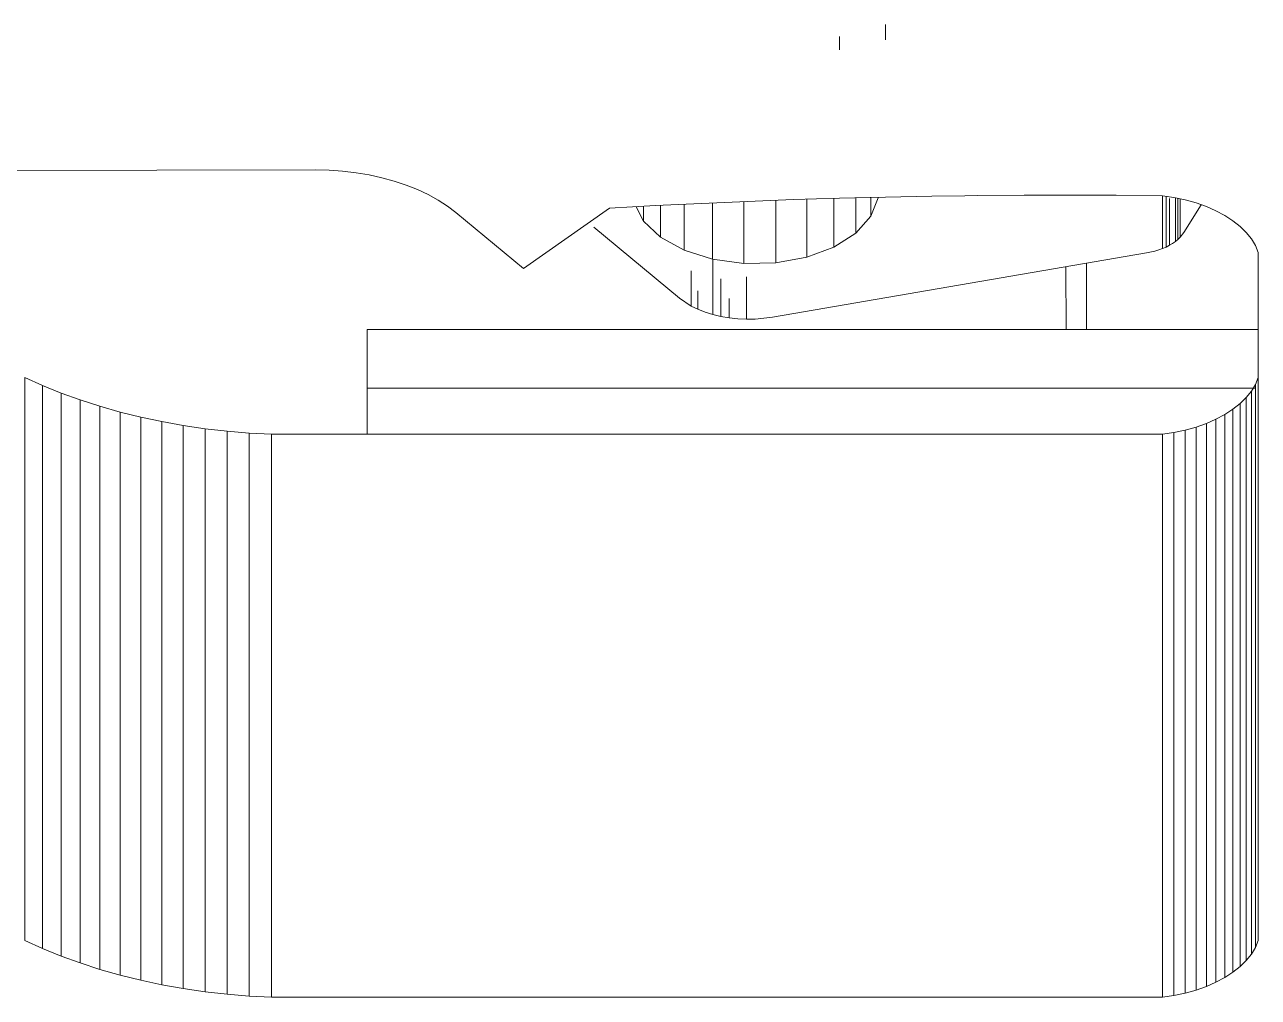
# Model space of a CAD drawing. Header units: inches. Extents: x -827 to 154, y -802 to 207.
# Drawn here: x -510.89 to -508.696, y -207.91 to -206.182 of the extents above; entities that cross this region are included whole.
import ezdxf

# ---------------------------------------------------------------- set-up
doc = ezdxf.new("R2010")
doc.units = ezdxf.units.IN
doc.header["$MEASUREMENT"] = 0
doc.layers.add('Layer0', color=7, linetype='Continuous', lineweight=9)
doc.layers.add('Miter_Saw_Station_skp', color=8, linetype='Continuous', lineweight=9)

# ---------------------------------------------------------------- blocks, each defined once
blk = doc.blocks.new('Miter_Saw_Station_skp_157-402597-Level 1')
at = {"layer": 'Layer0'}
for p, q in [((4.6654, 6.626), (4.6654, 6.7146)), ((4.6654, 6.626), (4.6654, 6.7146)), ((2.9613, 6.626), (4.6654, 6.626)), ((4.6654, 6.626), (2.9613, 6.626)), ((4.6654, 6.5138), (4.6654, 6.626)), ((4.6654, 6.5138), (4.6654, 6.626)), ((4.6654, 6.5138), (2.9558, 6.5138)), ((4.6654, 6.5138), (2.9558, 6.5138))]:
    blk.add_line(p, q, dxfattribs=at)
blk = doc.blocks.new('Miter_Saw_Station_skp_155-402595-Level 1')
blk.add_blockref('Miter_Saw_Station_skp_157-402597-Level 1', (3.4646, 0))
blk = doc.blocks.new('Miter_Saw_Station_skp_151-402591-Level 1')
at = {"layer": 'Layer0'}
for p, q in [((0.9072, 2.1429), (1.6248, 2.2663)), ((0.9072, 2.1429), (1.6248, 2.2663)), ((1.6248, 2.2663), (1.6578, 2.2698)), ((1.6248, 2.2663), (1.6578, 2.2698)), ((1.6578, 2.2698), (1.6745, 2.2701)), ((1.6578, 2.2698), (1.6745, 2.2701)), ((1.6745, 2.1888), (1.6745, 2.2701)), ((1.6745, 2.2701), (1.6745, 2.1888)), ((1.6745, 2.2701), (1.6912, 2.2693)), ((1.6745, 2.2701), (1.6912, 2.2693)), ((1.6912, 2.2693), (1.7077, 2.2675)), ((1.6912, 2.2693), (1.7077, 2.2675)), ((1.7077, 2.2305), (1.7077, 2.2675)), ((1.7077, 2.2675), (1.7077, 2.2305)), ((1.7077, 2.2675), (1.7238, 2.2648)), ((1.7077, 2.2675), (1.7238, 2.2648)), ((1.7238, 2.1927), (1.7238, 2.2648)), ((1.7238, 2.2648), (1.7238, 2.1927)), ((1.7238, 2.2648), (1.7394, 2.2611)), ((1.7238, 2.2648), (1.7394, 2.2611)), ((1.7394, 2.1547), (1.7394, 2.2611)), ((1.7394, 2.2611), (1.7394, 2.1547)), ((1.7394, 2.2611), (1.7542, 2.2564)), ((1.7394, 2.2611), (1.7542, 2.2564)), ((1.7542, 2.2564), (1.7681, 2.2509)), ((1.7542, 2.2564), (1.7681, 2.2509)), ((1.7681, 2.2154), (1.7681, 2.2509)), ((1.7681, 2.2509), (1.7681, 2.2154)), ((1.7681, 2.2509), (1.781, 2.2446)), ((1.7681, 2.2509), (1.781, 2.2446)), ((1.781, 2.1774), (1.781, 2.2446)), ((1.781, 2.2446), (1.8032, 2.2297)), ((1.781, 2.1774), (1.781, 2.2446)), ((1.8032, 2.2297), (1.781, 2.2446)), ((1.8032, 2.2297), (1.9678, 2.0936)), ((1.9678, 2.0936), (1.8032, 2.2297)), ((1.5593, 2.1509), (1.6183, 2.1616)), ((1.6183, 2.1616), (1.5593, 2.1509)), ((1.6183, 2.1616), (1.6799, 2.1629)), ((1.6799, 2.1629), (1.6183, 2.1616)), ((1.6183, 2.042), (1.6183, 2.1616)), ((1.6183, 2.1616), (1.6183, 2.042)), ((1.6799, 2.1629), (1.74, 2.1547)), ((1.6799, 2.1629), (1.6799, 2.0443)), ((1.74, 2.1547), (1.6799, 2.1629)), ((1.6799, 2.0443), (1.6799, 2.1629)), ((1.74, 2.1547), (1.7945, 2.1376)), ((1.7945, 2.1376), (1.74, 2.1547)), ((1.74, 2.0469), (1.74, 2.1547)), ((1.74, 2.1547), (1.74, 2.0469)), ((0.8635, 2.1282), (0.8699, 2.1315)), ((0.8635, 2.1282), (0.8699, 2.1315)), ((0.8699, 2.1315), (0.8767, 2.1344)), ((0.8699, 2.1315), (0.8767, 2.1344)), ((0.8699, 2.0342), (0.8699, 2.1315)), ((0.8699, 2.1315), (0.8699, 2.0342)), ((0.8767, 2.1344), (0.8839, 2.1371)), ((0.8767, 2.1344), (0.8839, 2.1371)), ((0.8767, 2.0331), (0.8767, 2.1344)), ((0.8767, 2.1344), (0.8767, 2.0331)), ((0.8839, 2.1371), (0.8914, 2.1394)), ((0.8839, 2.1371), (0.8914, 2.1394)), ((0.8914, 2.1394), (0.9072, 2.1429)), ((0.8914, 2.1394), (0.9072, 2.1429)), ((1.465, 2.1048), (1.507, 2.1315)), ((1.465, 2.1048), (1.507, 2.1315)), ((1.507, 2.1315), (1.5593, 2.1509)), ((1.5593, 2.1509), (1.507, 2.1315)), ((1.507, 2.0383), (1.507, 2.1315)), ((1.507, 2.0383), (1.507, 2.1315)), ((1.5593, 2.0399), (1.5593, 2.1509)), ((1.5593, 2.1509), (1.5593, 2.0399)), ((1.7945, 2.1376), (1.8396, 2.1128)), ((1.8396, 2.1128), (1.7945, 2.1376)), ((1.7945, 2.0494), (1.7945, 2.1376)), ((1.7945, 2.1376), (1.7945, 2.0494)), ((0.8428, 2.1126), (0.8357, 2.1036)), ((0.8357, 2.1036), (0.8428, 2.1126)), ((0.8472, 2.1169), (0.8428, 2.1126)), ((0.8428, 2.1126), (0.8472, 2.1169)), ((0.8428, 2.1126), (0.8428, 2.039)), ((0.8428, 2.039), (0.8428, 2.1126)), ((0.8521, 2.1209), (0.8472, 2.1169)), ((0.8472, 2.1169), (0.8521, 2.1209)), ((0.8472, 2.1169), (0.8472, 2.0381)), ((0.8472, 2.0381), (0.8472, 2.1169)), ((0.8576, 2.1247), (0.8521, 2.1209)), ((0.8521, 2.1209), (0.8576, 2.1247)), ((0.8521, 2.037), (0.8521, 2.1209)), ((0.8521, 2.1209), (0.8521, 2.037)), ((0.8635, 2.1282), (0.8576, 2.1247)), ((0.8576, 2.1247), (0.8635, 2.1282)), ((0.8635, 2.1282), (0.8635, 2.0383)), ((0.8635, 2.1282), (0.8635, 2.0383)), ((1.8396, 2.1128), (1.8723, 2.0819)), ((1.8396, 2.1128), (1.8396, 2.0516)), ((1.8396, 2.1128), (1.8723, 2.0819)), ((1.8396, 2.1128), (1.8396, 2.0516)), ((0.8357, 2.1036), (0.8023, 2.0504)), ((0.8357, 2.1036), (0.8023, 2.0504)), ((1.465, 2.1048), (1.4361, 2.0726)), ((1.4361, 2.0726), (1.465, 2.1048)), ((1.465, 2.0372), (1.465, 2.1048)), ((1.465, 2.1048), (1.465, 2.0372)), ((1.4223, 2.0371), (1.4361, 2.0726)), ((1.4223, 2.0371), (1.4361, 2.0726)), ((1.4361, 2.0726), (1.4361, 2.0364)), ((1.4361, 2.0364), (1.4361, 2.0726)), ((1.8723, 2.0819), (1.8867, 2.0542)), ((1.8723, 2.0819), (1.8867, 2.0542)), ((1.8723, 2.0819), (1.8723, 2.0534)), ((1.8723, 2.0534), (1.8723, 2.0819)), ((1.4962, 1.7277), (1.4962, 1.7538)), ((1.4962, 1.7538), (1.4962, 1.7277)), ((1.4078, 1.7052), (1.4078, 1.7345)), ((1.4078, 1.7345), (1.4078, 1.7052))]:
    blk.add_line(p, q, dxfattribs=at)
blk = doc.blocks.new('Miter_Saw_Station_skp_147-402587-Level 1')
at = {"layer": 'Layer0'}
for p, q in [((0.7926, 3.5491), (0.8123, 3.5561)), ((0.8123, 3.5561), (0.7926, 3.5491)), ((0.8123, 3.5561), (0.8331, 3.5619)), ((0.8331, 3.5619), (0.8123, 3.5561)), ((0.8123, 3.5561), (0.8123, 2.4767)), ((0.8123, 2.4767), (0.8123, 3.5561)), ((0.8331, 3.5619), (0.8547, 3.5665)), ((0.8547, 3.5665), (0.8331, 3.5619)), ((0.8331, 2.4825), (0.8331, 3.5619)), ((0.8331, 3.5619), (0.8331, 2.4825)), ((0.877, 3.5699), (0.8547, 3.5665)), ((0.877, 3.5699), (0.8547, 3.5665)), ((0.8547, 2.4871), (0.8547, 3.5665)), ((0.8547, 3.5665), (0.8547, 2.4871)), ((2.5856, 3.5699), (0.877, 3.5699)), ((0.877, 3.5699), (0.877, 2.4905)), ((2.5856, 3.5699), (0.877, 3.5699)), ((0.877, 2.4905), (0.877, 3.5699)), ((2.6285, 3.5676), (2.5856, 3.5699)), ((2.6285, 3.5676), (2.5856, 3.5699)), ((2.5856, 2.4905), (2.5856, 3.5699)), ((2.5856, 3.5699), (2.5856, 2.4905)), ((2.6711, 3.5641), (2.6285, 3.5676)), ((2.6285, 3.5676), (2.6285, 2.4882)), ((2.6711, 3.5641), (2.6285, 3.5676)), ((2.6285, 2.4882), (2.6285, 3.5676)), ((2.7133, 3.5592), (2.6711, 3.5641)), ((2.6711, 3.5641), (2.6711, 2.4847)), ((2.7133, 3.5592), (2.6711, 3.5641)), ((2.6711, 2.4847), (2.6711, 3.5641)), ((2.7133, 3.5592), (2.7551, 3.5531)), ((2.7551, 3.5531), (2.7133, 3.5592)), ((2.7133, 2.4798), (2.7133, 3.5592)), ((2.7133, 3.5592), (2.7133, 2.4798)), ((2.7551, 3.5531), (2.7963, 3.5457)), ((2.7963, 3.5457), (2.7551, 3.5531)), ((2.7551, 2.4737), (2.7551, 3.5531)), ((2.7551, 3.5531), (2.7551, 2.4737)), ((0.7417, 3.5218), (0.7571, 3.5319)), ((0.7417, 3.5218), (0.7571, 3.5319)), ((0.7571, 3.5319), (0.7741, 3.541)), ((0.7571, 3.5319), (0.7741, 3.541)), ((0.7571, 3.5319), (0.7571, 2.4525)), ((0.7571, 2.4525), (0.7571, 3.5319)), ((0.7741, 3.541), (0.7926, 3.5491)), ((0.7926, 3.5491), (0.7741, 3.541)), ((0.7741, 2.4616), (0.7741, 3.541)), ((0.7741, 2.4616), (0.7741, 3.541)), ((0.7926, 2.4697), (0.7926, 3.5491)), ((0.7926, 3.5491), (0.7926, 2.4697)), ((2.7963, 3.5457), (2.8368, 3.5371)), ((2.7963, 3.5457), (2.7963, 2.4663)), ((2.8368, 3.5371), (2.7963, 3.5457)), ((2.7963, 2.4663), (2.7963, 3.5457)), ((2.8368, 3.5371), (2.8765, 3.5273)), ((2.8765, 3.5273), (2.8368, 3.5371)), ((2.8368, 2.4577), (2.8368, 3.5371)), ((2.8368, 3.5371), (2.8368, 2.4577)), ((2.8765, 3.5273), (2.9153, 3.5163)), ((2.8765, 3.5273), (2.8765, 2.4479)), ((2.9153, 3.5163), (2.8765, 3.5273)), ((2.8765, 2.4479), (2.8765, 3.5273)), ((0.7162, 3.4992), (0.728, 3.5109)), ((0.7162, 3.4992), (0.728, 3.5109)), ((0.728, 3.5109), (0.7417, 3.5218)), ((0.728, 3.5109), (0.7417, 3.5218)), ((0.728, 2.4315), (0.728, 3.5109)), ((0.728, 3.5109), (0.728, 2.4315)), ((0.7417, 2.4424), (0.7417, 3.5218)), ((0.7417, 3.5218), (0.7417, 2.4424)), ((2.9153, 3.5163), (2.953, 3.5041)), ((2.953, 3.5041), (2.9153, 3.5163)), ((2.9153, 2.4369), (2.9153, 3.5163)), ((2.9153, 3.5163), (2.9153, 2.4369)), ((2.953, 3.5041), (2.9897, 3.4908)), ((2.953, 3.5041), (2.953, 2.4247)), ((2.9897, 3.4908), (2.953, 3.5041)), ((2.953, 2.4247), (2.953, 3.5041)), ((0.6985, 3.4742), (0.7063, 3.487)), ((0.6985, 3.4742), (0.7063, 3.487)), ((0.7063, 3.487), (0.7162, 3.4992)), ((0.7063, 3.487), (0.7162, 3.4992)), ((0.7063, 2.4076), (0.7063, 3.487)), ((0.7063, 3.487), (0.7063, 2.4076)), ((0.7162, 3.4992), (0.7162, 2.4199)), ((0.7162, 2.4199), (0.7162, 3.4992)), ((2.9897, 3.4908), (3.0252, 3.4764)), ((3.0252, 3.4764), (2.9897, 3.4908)), ((2.9897, 2.4114), (2.9897, 3.4908)), ((2.9897, 3.4908), (2.9897, 2.4114)), ((0.6929, 3.461), (0.6985, 3.4742)), ((0.6929, 3.461), (0.6985, 3.4742)), ((0.6929, 3.461), (0.6929, 2.142)), ((0.6929, 2.142), (0.6929, 3.461)), ((0.6985, 2.3948), (0.6985, 3.4742)), ((0.6985, 3.4742), (0.6985, 2.3948)), ((3.0252, 3.4764), (3.0594, 3.461)), ((3.0594, 3.461), (3.0252, 3.4764)), ((3.0252, 2.397), (3.0252, 3.4764)), ((3.0252, 3.4764), (3.0252, 2.397)), ((3.0594, 3.461), (3.0594, 2.3816)), ((0.8331, 2.4825), (0.8547, 2.4871)), ((0.8331, 2.4825), (0.8547, 2.4871)), ((0.877, 2.4905), (0.8547, 2.4871)), ((0.8547, 2.4871), (0.877, 2.4905)), ((2.5856, 2.4905), (0.877, 2.4905)), ((0.877, 2.4905), (2.5856, 2.4905)), ((2.6285, 2.4882), (2.5856, 2.4905)), ((2.5856, 2.4905), (2.6285, 2.4882)), ((2.6711, 2.4847), (2.6285, 2.4882)), ((2.6285, 2.4882), (2.6711, 2.4847)), ((0.7571, 2.4525), (0.7741, 2.4616)), ((0.7741, 2.4616), (0.7571, 2.4525)), ((0.7741, 2.4616), (0.7926, 2.4697)), ((0.7741, 2.4616), (0.7926, 2.4697)), ((0.7926, 2.4697), (0.8123, 2.4767)), ((0.7926, 2.4697), (0.8123, 2.4767)), ((0.8123, 2.4767), (0.8331, 2.4825)), ((0.8123, 2.4767), (0.8331, 2.4825)), ((2.7133, 2.4798), (2.6711, 2.4847)), ((2.6711, 2.4847), (2.7133, 2.4798)), ((2.7133, 2.4798), (2.7551, 2.4737)), ((2.7133, 2.4798), (2.7551, 2.4737)), ((2.7551, 2.4737), (2.7963, 2.4663)), ((2.7551, 2.4737), (2.7963, 2.4663)), ((2.7963, 2.4663), (2.8368, 2.4577)), ((2.7963, 2.4663), (2.8368, 2.4577)), ((0.728, 2.4315), (0.7417, 2.4424)), ((0.7417, 2.4424), (0.728, 2.4315)), ((0.7417, 2.4424), (0.7571, 2.4525)), ((0.7571, 2.4525), (0.7417, 2.4424)), ((2.8368, 2.4577), (2.8765, 2.4479)), ((2.8368, 2.4577), (2.8765, 2.4479)), ((2.8765, 2.4479), (2.9153, 2.4369)), ((2.8765, 2.4479), (2.9153, 2.4369)), ((0.7063, 2.4076), (0.7162, 2.4199)), ((0.7162, 2.4199), (0.7063, 2.4076)), ((0.7162, 2.4199), (0.728, 2.4315)), ((0.728, 2.4315), (0.7162, 2.4199)), ((2.9153, 2.4369), (2.953, 2.4247)), ((2.9153, 2.4369), (2.953, 2.4247)), ((2.953, 2.4247), (2.9897, 2.4114)), ((2.953, 2.4247), (2.9897, 2.4114)), ((0.6929, 2.3816), (0.6985, 2.3948)), ((0.6985, 2.3948), (0.6929, 2.3816)), ((0.6985, 2.3948), (0.7063, 2.4076)), ((0.7063, 2.4076), (0.6985, 2.3948)), ((2.9897, 2.4114), (3.0252, 2.397)), ((2.9897, 2.4114), (3.0252, 2.397)), ((3.0252, 2.397), (3.0594, 2.3816)), ((3.0252, 2.397), (3.0594, 2.3816)), ((1.9374, 2.0569), (2.1024, 2.1728)), ((1.9374, 2.0569), (2.1024, 2.1728)), ((2.2323, 2.0654), (2.1024, 2.1728)), ((2.2323, 2.0654), (2.1024, 2.1728)), ((0.6929, 2.142), (0.6985, 2.1288)), ((0.6985, 2.1288), (0.6929, 2.142)), ((0.6985, 2.1288), (0.7063, 2.116)), ((0.7063, 2.116), (0.6985, 2.1288)), ((0.7063, 2.116), (0.7162, 2.1038)), ((0.7162, 2.1038), (0.7063, 2.116)), ((0.7162, 2.1038), (0.728, 2.0921)), ((0.728, 2.0921), (0.7162, 2.1038)), ((0.728, 2.0921), (0.7417, 2.0812)), ((0.7417, 2.0812), (0.728, 2.0921)), ((0.7417, 2.0812), (0.7571, 2.0711)), ((0.7571, 2.0711), (0.7417, 2.0812)), ((0.7571, 2.0711), (0.7741, 2.062)), ((0.7741, 2.062), (0.7571, 2.0711)), ((0.7741, 2.062), (0.7926, 2.0539)), ((0.7926, 2.0539), (0.7741, 2.062)), ((2.2323, 2.0654), (2.2484, 2.0531)), ((2.2484, 2.0531), (2.2323, 2.0654)), ((0.7926, 2.0539), (0.8123, 2.0469)), ((0.8123, 2.0469), (0.7926, 2.0539)), ((0.8123, 2.0469), (0.8331, 2.0411)), ((0.8331, 2.0411), (0.8123, 2.0469)), ((0.8331, 2.0411), (0.8547, 2.0365)), ((0.8547, 2.0365), (0.8331, 2.0411)), ((0.8547, 2.0365), (0.877, 2.0331)), ((0.877, 2.0331), (0.8547, 2.0365)), ((1.4078, 2.0357), (1.3194, 2.034)), ((1.4078, 2.0357), (1.3194, 2.034)), ((1.4962, 2.038), (1.4078, 2.0357)), ((1.4962, 2.038), (1.4078, 2.0357)), ((1.5846, 2.0407), (1.4962, 2.038)), ((1.5846, 2.0407), (1.4962, 2.038)), ((1.6729, 2.044), (1.5846, 2.0407)), ((1.6729, 2.044), (1.5846, 2.0407)), ((1.7611, 2.0478), (1.6729, 2.044)), ((1.7611, 2.0478), (1.6729, 2.044)), ((1.8493, 2.0521), (1.7611, 2.0478)), ((1.8493, 2.0521), (1.7611, 2.0478)), ((1.9374, 2.0569), (1.8493, 2.0521)), ((1.9374, 2.0569), (1.8493, 2.0521)), ((2.2484, 2.0531), (2.2661, 2.0417)), ((2.2661, 2.0417), (2.2484, 2.0531)), ((2.2661, 2.0417), (2.2852, 2.0311)), ((2.2852, 2.0311), (2.2661, 2.0417)), ((0.877, 2.0331), (0.9655, 2.0323)), ((0.9655, 2.0323), (0.877, 2.0331)), ((1.054, 2.0319), (0.9655, 2.0323)), ((1.054, 2.0319), (0.9655, 2.0323)), ((1.1424, 2.0321), (1.054, 2.0319)), ((1.1424, 2.0321), (1.054, 2.0319)), ((1.2309, 2.0328), (1.1424, 2.0321)), ((1.2309, 2.0328), (1.1424, 2.0321)), ((1.2559, 2.0331), (1.2309, 2.0328)), ((1.2559, 2.0331), (1.2309, 2.0328)), ((1.3194, 2.034), (1.2559, 2.0331)), ((1.3194, 2.034), (1.2559, 2.0331)), ((2.2852, 2.0311), (2.3057, 2.0215)), ((2.3057, 2.0215), (2.2852, 2.0311)), ((2.3057, 2.0215), (2.3274, 2.0128)), ((2.3274, 2.0128), (2.3057, 2.0215)), ((2.3274, 2.0128), (2.3503, 2.0052)), ((2.3503, 2.0052), (2.3274, 2.0128)), ((2.3503, 2.0052), (2.374, 1.9987)), ((2.374, 1.9987), (2.3503, 2.0052)), ((2.374, 1.9987), (2.3986, 1.9933)), ((2.3986, 1.9933), (2.374, 1.9987)), ((2.3986, 1.9933), (2.4238, 1.9891)), ((2.4238, 1.9891), (2.3986, 1.9933)), ((2.4238, 1.9891), (2.4495, 1.9861)), ((2.4495, 1.9861), (2.4238, 1.9891)), ((2.4495, 1.9861), (2.4755, 1.9843)), ((2.4755, 1.9843), (2.4495, 1.9861)), ((2.4755, 1.9843), (2.5017, 1.9837)), ((2.5017, 1.9837), (2.4755, 1.9843)), ((2.5017, 1.9837), (4.3592, 1.9862)), ((4.3592, 1.9862), (2.5017, 1.9837)), ((1.4962, 1.7538), (1.4962, 1.7277)), ((1.4962, 1.7277), (1.4962, 1.7538)), ((1.4078, 1.7345), (1.4078, 1.7052)), ((1.4078, 1.7052), (1.4078, 1.7345))]:
    blk.add_line(p, q, dxfattribs=at)
blk.add_blockref('Miter_Saw_Station_skp_151-402591-Level 1', (0, 0))
blk = doc.blocks.new('Miter_Saw_Station_skp_146-402586-Level 1')
at = {"rotation": 90.00000000000001}
for name, p in [('Miter_Saw_Station_skp_147-402587-Level 1', (14.7319, 5.7274)), ('Miter_Saw_Station_skp_155-402595-Level 1', (18.956, 0))]:
    blk.add_blockref(name, p, dxfattribs=at)
blk = doc.blocks.new('Miter_Saw_Station_skp_120-402560-Level 1')
at = {"layer": 'Layer0'}
for p, q in [((3.2761, 12.1638), (3.2762, 12.0368)), ((3.2762, 12.0368), (3.2761, 12.1638))]:
    blk.add_line(p, q, dxfattribs=at)
blk = doc.blocks.new('Miter_Saw_Station_skp_115-402555-Level 1')
at = {"layer": 'Layer0'}
for p, q in [((8.0493, 14.1254), (8.0492, 14.2456)), ((8.0492, 14.2456), (8.0493, 14.1254))]:
    blk.add_line(p, q, dxfattribs=at)
blk = doc.blocks.new('Miter_Saw_Station_skp_112-402552-Level 1')
for name, p in [('Miter_Saw_Station_skp_115-402555-Level 1', (0, 2.5809)), ('Miter_Saw_Station_skp_120-402560-Level 1', (4.7337, 4.6627))]:
    blk.add_blockref(name, p)
blk = doc.blocks.new('Miter_Saw_Station_skp_24-402464-Level 1')
at = {"rotation": 90.00000000000001}
blk.add_blockref('Miter_Saw_Station_skp_112-402552-Level 1', (35.6646, 7.212), dxfattribs=at)
blk.add_blockref('Miter_Saw_Station_skp_146-402586-Level 1', (6.396, 8.472))
blk = doc.blocks.new('Miter_Saw_Station_skp_1-402441-Level 1')
at = {"xscale": 0.9269999999999998, "yscale": 0.9269999999999998, "zscale": 0.9269999999999998, "rotation": 180}
blk.add_blockref('Miter_Saw_Station_skp_24-402464-Level 1', (27.9036, 71.9204), dxfattribs=at)
blk = doc.blocks.new('Miter_Saw_Station_skp-402418-Level 1')
blk.add_blockref('Miter_Saw_Station_skp_1-402441-Level 1', (0, 0))

msp = doc.modelspace()

# ---------------------------------------------------------------- block references
at = {"layer": 'Miter_Saw_Station_skp', "color": 7, "rotation": 269.9999999999997}
msp.add_blockref('Miter_Saw_Station_skp-402418-Level 1', (-566.811294, -196.282674), dxfattribs=at)

doc.saveas('drawing.dxf')
